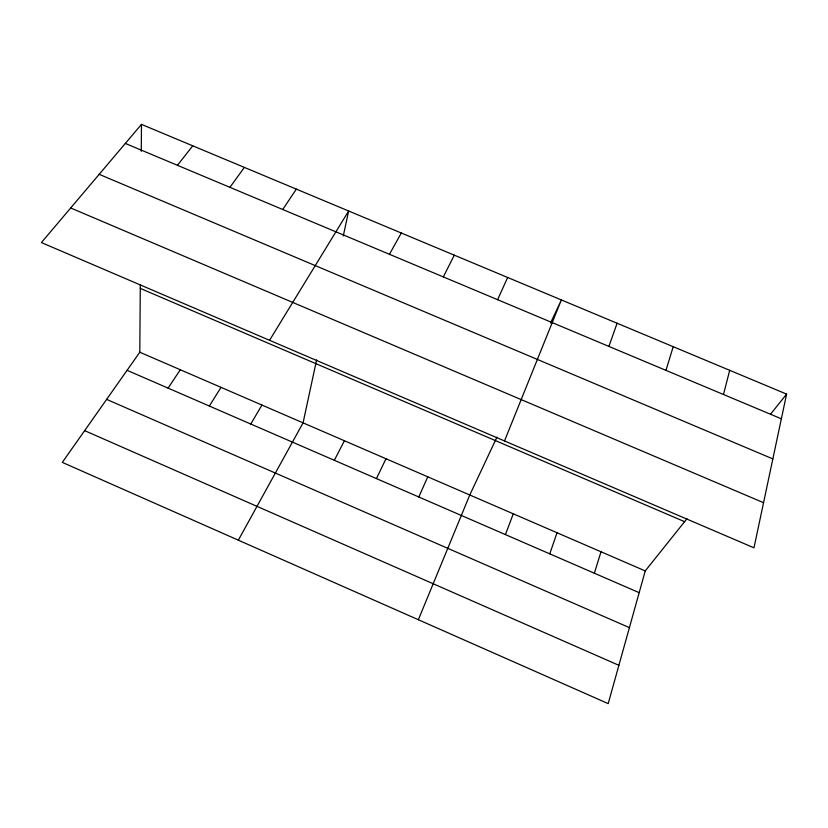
<?xml version="1.0" encoding="UTF-8"?>
<svg xmlns="http://www.w3.org/2000/svg" width="828" height="828" viewBox="0 0 828 828"><rect width="100%" height="100%" fill="white"/><g stroke="black" fill="none" stroke-linecap="round" stroke-linejoin="round"><path stroke-width="1.24" d="M686.961 518.732L645.24 570.916L608.197 703.624L62.317 462.386L139.808 352.221L140.305 284.563M141.277 151.338L141.474 124.376L786.6 394.107L753.977 547.825L41.4 242.563L141.474 124.376M316.617 359.88L303.069 422.86L238.329 540.166M343.278 235.97L348.65 210.995L269.555 340.308M723.465 394.501L729.706 370.323M665.981 370.375L673.205 346.694M594.338 573.204L601.004 551.779M549.761 553.849L557.027 532.746M608.901 346.414L617.098 323.241M505.422 534.598L513.277 513.815M504.49 440.951L561.374 299.943L550.548 322.992M418.357 619.727L469.766 494.999L496.945 437.122M418.771 496.976L427.765 476.824M497.597 299.695L507.657 277.483M376.44 478.594L385.983 458.743M443.332 276.914L454.303 255.169M334.326 460.306L344.417 440.755M389.439 254.289L401.301 233.01M250.77 424.029L261.938 405.068M209.329 406.03L221.014 387.359M168.094 388.125L180.307 369.743M282.731 209.505L296.341 189.126M229.915 187.335L244.374 167.401M177.451 165.31L192.758 145.821M770.547 414.186L786.6 394.107M125.338 143.43L781.363 418.802M99.184 174.325L772.845 458.909M70.69 207.973L763.551 502.699M140.274 288.382L684.601 521.681M139.808 352.221L645.24 570.916M127.077 370.313L639.164 592.672M106.636 399.375L629.404 627.634M84.642 430.643L618.889 665.319"/></g></svg>
